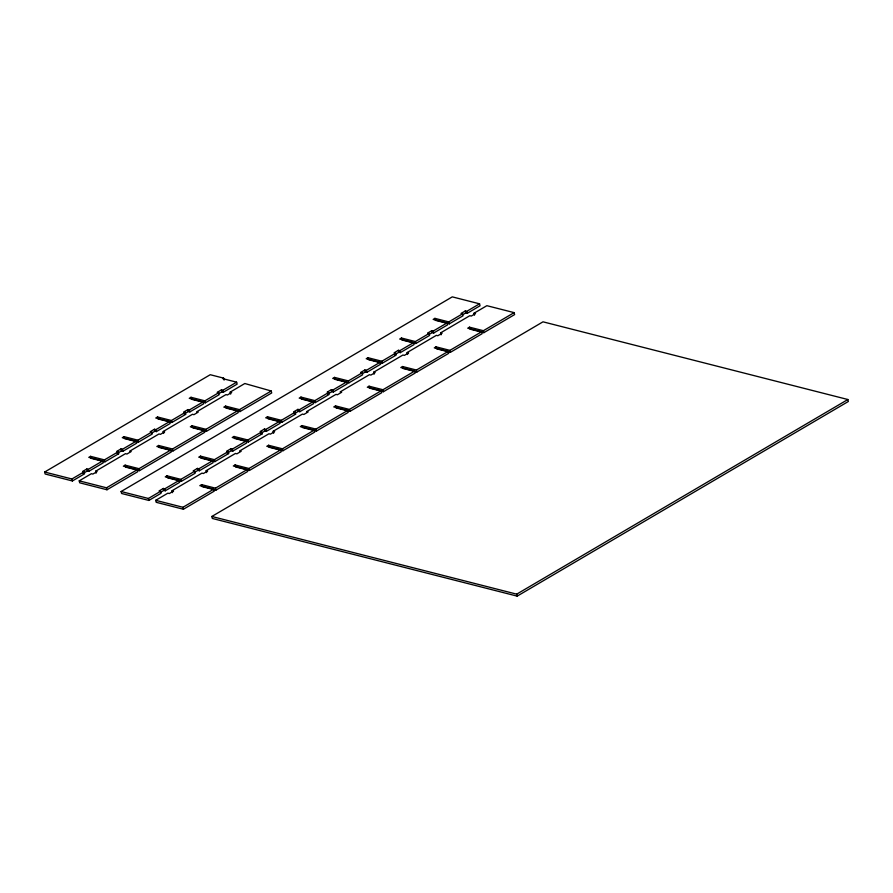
<?xml version="1.0" encoding="UTF-8"?>
<svg xmlns="http://www.w3.org/2000/svg" width="893" height="893" viewBox="0 0 893 893"><rect width="100%" height="100%" fill="white"/><g stroke="black" fill="none" stroke-linecap="round" stroke-linejoin="round"><path stroke-width="1.34" d="M83.105 473.435L87.335 470.946L88.798 471.314L103.164 462.875L102.684 460.911L88.318 469.35L86.867 468.97L82.625 471.459L84.087 471.839L84.567 473.803L72.4 480.959L45.13 474.004L44.65 472.04L210.235 374.714L223.63 378.13L224.11 380.094M90.55 456.345L91.03 458.31L104.905 461.848L118.657 453.767L118.189 451.791L104.436 459.884L90.55 456.345L88.809 457.372L102.684 460.911M124.038 436.655L124.518 438.63L138.393 442.169L152.145 434.076L151.676 432.112L137.924 440.193L124.038 436.655L122.296 437.682L136.171 441.22L136.651 443.185L122.899 451.278L121.437 450.898L117.206 453.387L118.657 453.767M157.525 416.975L158.005 418.94L171.88 422.478L185.632 414.397L185.164 412.432L171.411 420.514L157.525 416.975L155.784 418.002L169.659 421.541L170.139 423.505L156.387 431.587L154.924 431.219L151.743 433.083M191.013 397.296L191.493 399.26L205.368 402.799L219.12 394.717L218.651 392.741L204.899 400.834L191.013 397.296L189.271 398.323L203.146 401.861L203.626 403.826L189.874 411.907L188.412 411.539L185.231 413.403M223.63 378.13L222.759 378.643L236.634 382.171L237.114 384.146L223.362 392.228L221.899 391.86L218.718 393.724M136.171 441.22L122.419 449.302L120.957 448.933L116.726 451.423L118.189 451.791M169.659 421.541L155.907 429.622L154.444 429.254L150.214 431.743L151.676 432.112M203.146 401.861L189.394 409.943L187.932 409.574L183.701 412.053L185.164 412.432M236.634 382.171L222.882 390.263L221.419 389.884L217.189 392.373L218.651 392.741M44.65 472.04L71.92 478.983L84.087 471.839M125.132 465.153L125.6 467.117L139.487 470.656L171.233 452.003L170.753 450.039L139.007 468.691L125.132 465.153L123.379 466.179L137.265 469.718L137.745 471.683L106.981 489.766L79.7 482.812L79.231 480.847L91.399 473.692L92.861 474.071L97.091 471.582L95.629 471.214L96.109 473.178M95.629 471.214L125.489 453.655L126.951 454.024L131.182 451.545L129.719 451.166L158.976 433.976L160.439 434.344L164.669 431.855L163.207 431.486L163.687 433.451M163.207 431.486L192.464 414.296L193.926 414.665L198.157 412.175L196.694 411.807L225.951 394.606L227.414 394.985L231.644 392.496L230.182 392.116L230.662 394.092M230.182 392.116L244.816 383.521L271.215 390.989L271.695 392.953L239.949 411.606L226.063 408.068L225.594 406.103L223.842 407.13L237.728 410.668L238.208 412.633L206.462 431.297L192.575 427.758L192.107 425.782L190.354 426.809L204.24 430.348L204.72 432.312L172.974 450.976L159.088 447.438L158.619 445.473L156.867 446.5L170.753 450.039M79.231 480.847L106.501 487.801L137.265 469.718M158.619 445.473L172.494 449.012L204.24 430.348M192.107 425.782L205.982 429.321L237.728 410.668M225.594 406.103L239.469 409.641L271.215 390.989M160.628 492.289L163.799 490.424L165.261 490.793L179.627 482.354L179.147 480.389L164.781 488.828L163.319 488.46L159.088 490.949L160.55 491.317L161.03 493.282L148.863 500.437L121.582 493.483L121.113 491.518L452.282 296.867L479.552 303.821L480.032 305.786L467.218 313.32L465.755 312.952L462.585 314.816M167.013 475.824L167.493 477.788L181.368 481.327L195.12 473.245L194.652 471.281L180.888 479.362L167.013 475.824L165.272 476.851L179.147 480.389M200.501 456.144L200.981 458.109L214.856 461.648L228.608 453.566L228.139 451.59L214.376 459.683L200.501 456.144L198.759 457.171L212.634 460.71L213.114 462.674L199.351 470.756L197.9 470.388L194.719 472.252M233.988 436.465L234.468 438.43L248.343 441.968L262.096 433.875L261.627 431.911L247.863 439.992L233.988 436.465L232.247 437.481L246.122 441.019L246.602 442.995L232.839 451.077L231.387 450.697L228.206 452.572M267.476 416.774L267.956 418.75L281.831 422.277L295.583 414.196L295.114 412.231L281.351 420.313L267.476 416.774L265.734 417.801L279.609 421.34L280.089 423.304L266.326 431.397L264.875 431.018L261.694 432.882M300.963 397.095L301.443 399.059L315.318 402.598L329.115 394.494L328.635 392.518L314.838 400.633L300.963 397.095L299.222 398.122L313.097 401.66L313.577 403.625L299.814 411.706L298.362 411.338L295.181 413.202M334.495 377.393L334.964 379.358L348.85 382.896L362.603 374.803L362.123 372.839L348.37 380.92L334.495 377.393L332.743 378.42L346.629 381.947L347.098 383.923L333.346 392.005L331.883 391.636L327.653 394.114M367.983 357.702L368.452 359.678L382.338 363.205L396.09 355.124L395.61 353.159L381.858 361.241L367.983 357.702L366.23 358.729L380.117 362.268L380.585 364.232L366.833 372.325L365.371 371.946L362.201 373.81M401.47 338.023L401.939 339.987L415.825 343.526L429.533 335.467L429.064 333.502L415.345 341.561L401.47 338.023L399.718 339.05L413.604 342.588L414.073 344.553L400.321 352.635L398.858 352.266L394.628 354.755M434.913 318.366L435.393 320.33L449.268 323.869L462.987 315.809L462.507 313.834L448.788 321.904L434.913 318.366L433.172 319.393L447.047 322.931L447.527 324.896L433.764 332.977L432.312 332.609L429.131 334.473M212.634 460.71L198.882 468.792L197.42 468.412L193.189 470.901L194.652 471.281M246.122 441.019L232.37 449.112L230.907 448.732L226.677 451.222L228.139 451.59M279.609 421.34L265.857 429.421L264.395 429.053L260.164 431.542L261.627 431.911M313.097 401.66L299.345 409.742L297.882 409.374L293.652 411.852L295.114 412.231M346.629 381.947L332.866 390.04L331.403 389.661L327.173 392.15L328.635 392.518M380.117 362.268L366.353 370.349L364.891 369.981L360.66 372.47L362.123 372.839M413.604 342.588L399.841 350.67L398.378 350.302L394.148 352.791L395.61 353.159M447.047 322.931L433.295 331.013L431.832 330.633L427.602 333.122L429.064 333.502M479.552 303.821L466.738 311.356L465.275 310.976L461.045 313.465L462.507 313.834M121.113 491.518L148.383 498.473L160.55 491.317M201.595 484.631L202.064 486.607L215.95 490.134L247.685 471.482L247.216 469.517L215.47 488.17L201.595 484.631L199.842 485.658L213.728 489.197L214.197 491.161L183.433 509.244L156.163 502.301L155.695 500.326L167.862 493.182L169.313 493.55L173.555 491.061L172.092 490.692L172.561 492.657M172.092 490.692L201.952 473.134L203.414 473.513L207.645 471.024L206.183 470.656L206.663 472.62M206.183 470.656L235.439 453.454L236.902 453.823L241.132 451.345L239.67 450.965L268.927 433.775L270.389 434.143L274.62 431.654L273.158 431.286L273.638 433.25M273.158 431.286L302.414 414.095L303.877 414.464L308.107 411.974L306.645 411.606L335.947 394.382L337.409 394.762L341.639 392.273L340.177 391.893L369.434 374.703L370.896 375.071L375.127 372.582L373.665 372.214L374.134 374.178M373.665 372.214L402.922 355.023L404.384 355.392L408.614 352.902L407.152 352.534L407.621 354.499M407.152 352.534L436.364 335.355L437.827 335.735L442.057 333.245L440.595 332.877L441.075 334.842M440.595 332.877L469.818 315.698L471.27 316.077L475.511 313.588L474.049 313.209L474.518 315.184M474.049 313.209L486.864 305.685L514.134 312.628L514.614 314.593L483.85 332.676L471.225 329.461M235.082 464.952L235.551 466.916L249.437 470.455L281.172 451.802L280.703 449.838L248.957 468.49L235.082 464.952L233.33 465.979L247.216 469.517M268.57 445.272L269.039 447.237L282.925 450.775L314.66 432.123L314.191 430.147L282.445 448.811L268.57 445.272L266.817 446.299L280.703 449.838M302.057 425.593L302.526 427.557L316.412 431.096L348.147 412.432L347.678 410.467L315.932 429.12L302.057 425.593L300.305 426.608L314.191 430.147M335.545 405.902L336.014 407.878L349.9 411.405L381.679 392.73L381.199 390.766L349.42 409.44L335.545 405.902L333.792 406.929L347.678 410.467M369.066 386.2L369.546 388.165L383.421 391.703L415.167 373.051L414.687 371.075L382.952 389.739L369.066 386.2L367.324 387.227L381.199 390.766M402.553 366.521L403.033 368.485L416.908 372.024L448.654 353.36L448.174 351.396L416.439 370.048L402.553 366.521L400.812 367.548L414.687 371.075M436.041 346.83L436.521 348.806L450.396 352.333L482.097 333.703L481.628 331.738L449.927 350.369L436.041 346.83L434.299 347.857L448.174 351.396M514.134 312.628L483.37 330.711L469.495 327.173L467.742 328.2L481.628 331.738M155.695 500.326L182.965 507.28L213.728 489.197M211.831 516.478L543 321.826L847.87 399.517L848.35 401.482L517.181 596.133L212.311 518.453L211.831 516.478L516.701 594.158L847.87 399.517M294.121 413.827L295.583 414.196M184.181 414.028L185.632 414.397M260.633 433.507L262.096 433.875M227.146 453.186L228.608 453.566M483.37 330.711L483.85 332.676M466.738 311.356L467.218 313.32M469.495 327.173L469.964 329.137M465.275 310.976L465.755 312.952M516.701 594.158L517.181 596.133M448.788 321.904L449.268 323.869M449.927 350.369L450.396 352.333M433.295 331.013L433.764 332.977M431.832 330.633L432.312 332.609M415.345 341.561L415.825 343.526M416.439 370.048L416.908 372.024M399.841 350.67L400.321 352.635M398.378 350.302L398.858 352.266M381.858 361.241L382.338 363.205M382.952 389.739L383.421 391.703M366.353 370.349L366.833 372.325M364.891 369.981L365.371 371.946M348.37 380.92L348.85 382.896M349.42 409.44L349.9 411.405M332.866 390.04L333.346 392.005M331.403 389.661L331.883 391.636M314.838 400.633L315.318 402.598M315.932 429.12L316.412 431.096M299.345 409.742L299.814 411.706M297.882 409.374L298.362 411.338M281.351 420.313L281.831 422.277M282.445 448.811L282.925 450.775M265.857 429.421L266.326 431.397M264.395 429.053L264.875 431.018M247.863 439.992L248.343 441.968M239.469 409.641L239.949 411.606M248.957 468.49L249.437 470.455M222.882 390.263L223.362 392.228M221.419 389.884L221.899 391.86M232.37 449.112L232.839 451.077M230.907 448.732L231.387 450.697M204.899 400.834L205.368 402.799M214.376 459.683L214.856 461.648M205.982 429.321L206.462 431.297M215.47 488.17L215.95 490.134M189.394 409.943L189.874 411.907M187.932 409.574L188.412 411.539M198.882 468.792L199.351 470.756M197.42 468.412L197.9 470.388M171.411 420.514L171.88 422.478M180.888 479.362L181.368 481.327M172.494 449.012L172.974 450.976M182.965 507.28L183.433 509.244M155.907 429.622L156.387 431.587M154.444 429.254L154.924 431.219M164.781 488.828L165.261 490.793M163.319 488.46L163.799 490.424M137.924 440.193L138.393 442.169M148.383 498.473L148.863 500.437M139.007 468.691L139.487 470.656M122.419 449.302L122.899 451.278M120.957 448.933L121.437 450.898M104.436 459.884L104.905 461.848M106.501 487.801L106.981 489.766M88.318 469.35L88.798 471.314M86.867 468.97L87.335 470.946M71.92 478.983L72.4 480.959"/></g></svg>
